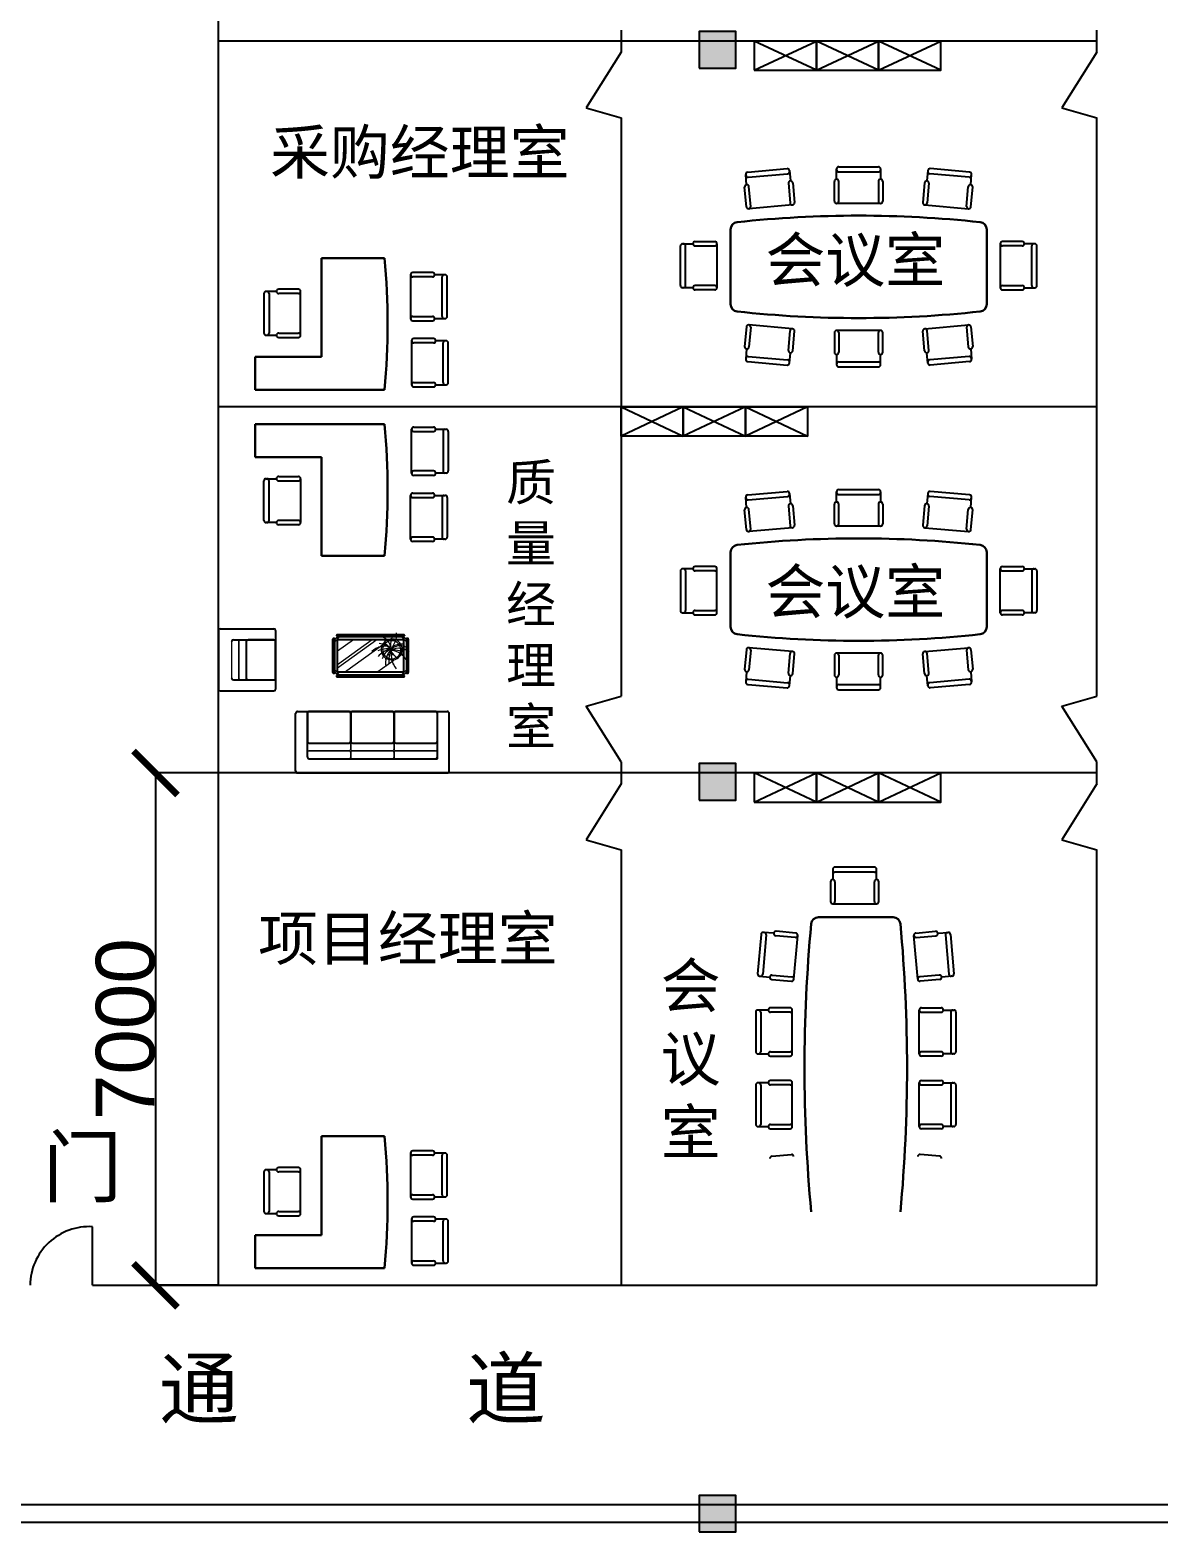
# Model space of a CAD drawing. Header units: millimetres. Extents: x 958 to 636282, y 2095 to 161571.
# Drawn here: x 94293 to 109718, y 7095 to 27615 of the extents above; entities that cross this region are included whole.
import ezdxf

# ---------------------------------------------------------------- set-up
doc = ezdxf.new("R2010")
doc.units = ezdxf.units.MM
for name, color, linetype in [('COLUMN', 9, 'Continuous'), ('PUB_HATCH', 8, 'Continuous'), ('W', 7, 'Continuous'), ('wall', 2, 'Continuous')]:
    doc.layers.add(name, color=color, linetype=linetype)
doc.styles.get("Standard").update_dxf_attribs({"font": 'arial.ttf'})
doc.dimstyles.new('ISO-25', dxfattribs={"dimtxt": 2.5, "dimasz": 2.5, "dimexe": 1.25, "dimexo": 0.625, "dimtad": 1, "dimtxsty": 'Standard', "dimcen": 2.5, "dimadec": 0, "dimazin": 0, "dimtfac": 1, "dimtmove": 0, "dimatfit": 3, "dimfxl": 1, "dimarcsym": 0})

# ---------------------------------------------------------------- blocks, each defined once
blk = doc.blocks.new('_fzh')
blk.add_lwpolyline([(-0.5, -0.5), (0.5, -0.5), (0.5, 0.5), (-0.5, 0.5)], close=True)
at = {"layer": 'PUB_HATCH'}
blk.add_solid([(-0.5, -0.5), (0.5, -0.5), (-0.5, 0.5), (0.5, 0.5)], dxfattribs=at)
blk = doc.blocks.new('_ArchTick')
at = {"color": 0, "linetype": 'ByBlock', "const_width": 0.15}
blk.add_lwpolyline([(-0.5, -0.5), (0.5, 0.5)], dxfattribs=at)
blk = doc.blocks.new('*D85')
at = {"color": 0, "lineweight": -2, "transparency": 16777216}
for p, q in [((96867, 17465), (96006, 17465)), ((96007, 17465), (96007, 10465)), ((96867, 10465), (96006, 10465))]:
    blk.add_line(p, q, dxfattribs=at)
at = {"layer": 'Defpoints', "color": 0, "transparency": 16777216}
for p in [(96868, 17465), (96007, 10465), (96868, 10465)]:
    blk.add_point(p, dxfattribs=at)
at = {"color": 0, "lineweight": -2, "transparency": 16777216, "xscale": 600, "yscale": 600, "zscale": 600}
for p, rotation in [((96007, 17465), 90), ((96007, 10465), 270)]:
    blk.add_blockref('_ArchTick', p, dxfattribs=dict(at, rotation=rotation))
at = {"color": 0, "transparency": 16777216, "insert": (95598, 13965), "char_height": 800, "attachment_point": 5, "rotation": 90}
blk.add_mtext('7000', dxfattribs=at)
blk = doc.blocks.new('$plan$00000255')
for p, q in [((1023, 0), (-1023, 0)), ((-1050, -27), (-1050, -813)), ((862, -194), (-888, -194)), ((-888, -194), (-888, -840)), ((1050, -27), (1050, -813)), ((888, -221), (888, -840)), ((1023, -840), (-1023, -840))]:
    blk.add_line(p, q)
at = {"lineweight": 13}
for points in [[(-323, -194), (-862, -194, 0.414214), (-888, -221), (-888, -275, 0.414214), (-862, -302), (-323, -302, 0.414214), (-296, -275), (-296, -221, 0.414214)], [(269, -194), (-269, -194, 0.414214), (-296, -221), (-296, -275, 0.414214), (-269, -302), (269, -302, 0.414214), (296, -275), (296, -221, 0.414214)], [(862, -194), (323, -194, 0.414214), (296, -221), (296, -275, 0.414214), (323, -302), (862, -302, 0.414214), (888, -275), (888, -221, 0.414214)], [(-323, -302), (-862, -302, 0.414214), (-888, -328), (-888, -382, 0.414214), (-862, -409), (-323, -409, 0.414214), (-296, -382), (-296, -328, 0.414214)], [(269, -302), (-269, -302, 0.414214), (-296, -328), (-296, -382, 0.414214), (-269, -409), (269, -409, 0.414214), (296, -382), (296, -328, 0.414214)], [(862, -302), (323, -302, 0.414214), (296, -328), (296, -382, 0.414214), (323, -409), (862, -409, 0.414214), (888, -382), (888, -328, 0.414214)]]:
    blk.add_lwpolyline(points, format="xyb", close=True, dxfattribs=at)
for points in [[(-323, -409), (-862, -409, 0.414214), (-888, -436), (-888, -813, 0.414214), (-862, -840), (-323, -840, 0.414214), (-296, -813), (-296, -436, 0.414214)], [(269, -409), (-269, -409, 0.414214), (-296, -436), (-296, -813, 0.414214), (-269, -840), (269, -840, 0.414214), (296, -813), (296, -436, 0.414214)], [(862, -409), (323, -409, 0.414214), (296, -436), (296, -813, 0.414214), (323, -840), (862, -840, 0.414214), (888, -813), (888, -436, 0.414214)]]:
    blk.add_lwpolyline(points, format="xyb", close=True)
for centre, start, end in [((-1023, -27), 90, 180), ((-862, -221), 90, 180), ((862, -221), 0, 90), ((1023, -27), 0, 90), ((-1023, -813), 180, 270), ((1023, -813), 270, 0)]:
    blk.add_arc(centre, 26.9, start, end)
blk = doc.blocks.new('$plan$00001586')
for p, q in [((-515, -229), (-515, 229)), ((-505, 239), (-500, 239)), ((-446, 265), (-490, 221)), ((-490, -229), (-490, 229)), ((-464, 280), (-464, 275)), ((-454, 290), (454, 290)), ((-454, 265), (454, 265)), ((446, 265), (490, 221)), ((464, 280), (464, 275)), ((490, 229), (490, -229)), ((505, 239), (500, 239)), ((515, 229), (515, -229)), ((-505, -239), (-500, -239)), ((-446, -265), (-490, -221)), ((-464, -280), (-464, -275)), ((454, -265), (-454, -265)), ((454, -290), (-454, -290)), ((446, -265), (490, -221)), ((464, -280), (464, -275)), ((505, -239), (500, -239))]:
    blk.add_line(p, q)
at = {"lineweight": 13}
for p, q in [((-418, 265), (-490, 193)), ((-450, 69), (-235, 225)), ((-450, -120), (24, 225)), ((-450, -163), (84, 225)), ((265, 225), (265, 225)), ((418, 265), (490, 193)), ((-355, -225), (161, 150)), ((416, 13), (450, 38)), ((-418, -265), (-490, -193)), ((87, -225), (316, -59)), ((418, -265), (490, -193))]:
    blk.add_line(p, q, dxfattribs=at)
blk.add_lwpolyline([(-450, -225), (-450, 225), (450, 225), (450, -225)], close=True)
at = {"color": 3, "lineweight": 13, "const_width": 12}
for points in [[(105, 116, 1), (117, 116, 1)], [(171, 21, 1), (183, 21, 1)], [(206, 146, 1), (218, 146, 1)], [(234, 123, 1), (246, 123, 1)], [(245, 14, 1), (257, 14, 1)], [(259, 80, 1), (271, 80, 1)], [(270, 103, 1), (282, 103, 1)], [(275, 90, 1), (287, 90, 1)], [(278, 70, 1), (290, 70, 1)], [(286, 14, 1), (298, 14, 1)], [(289, 83, 1), (301, 83, 1)], [(391, 159, 1), (403, 159, 1)], [(399, 24, 1), (411, 24, 1)], [(468, 87, 1), (480, 87, 1)], [(201, -42, 1), (213, -42, 1)], [(305, -111, 1), (317, -111, 1)]]:
    blk.add_lwpolyline(points, format="xyb", close=True, dxfattribs=at)
for centre, start, end in [((-505, 229), 90, 180), ((-500, 229), 0, 90), ((-454, 280), 90, 180), ((-454, 275), 180, 270), ((454, 280), 0, 90), ((454, 275), 270, 0), ((500, 229), 90, 180), ((505, 229), 0, 90), ((-505, -229), 180, 270), ((-500, -229), 270, 0), ((-454, -275), 90, 180), ((-454, -280), 180, 270), ((454, -275), 0, 90), ((454, -280), 270, 0), ((500, -229), 180, 270), ((505, -229), 270, 0)]:
    blk.add_arc(centre, 10, start, end)
at = {"color": 3, "lineweight": 13}
for centre, radius, start, end in [((90, 80), 193, 6.9904, 78.0284), ((763, 122), 490, 163.8561, 179.1105), ((-413, 501), 810, 328.9873, 340.361), ((138, 290), 219, 342.9456, 6.4814), ((209, -161), 293, 78.5516, 130.9815), ((261, -405), 502, 88.3286, 108.729), ((325, -197), 291, 103.0452, 139.7766), ((91, -91), 259, 48.7581, 83.8624), ((345, -87), 190, 114.0956, 166.2953), ((157, 39), 126, 28.8901, 78.4579), ((463, -102), 260, 134.4861, 189.3762), ((595, -65), 346, 155.0888, 185.9637), ((249, -558), 642, 70.5249, 87.8244), ((605, 24), 325, 171.2496, 218.2333), ((402, -31), 169, 62.9909, 135.9102), ((386, -131), 234, 53.3231, 115.7633), ((-1032, -1160), 1790, 39.0488, 42.6799), ((429, -73), 233, 85.8741, 126.9558), ((250, -211), 287, 31.315, 82.1378)]:
    blk.add_arc(centre, radius, start, end, dxfattribs=at)
at = {"lineweight": 13}
for centre, radius, start, end in [((289, 87), 144, 356.8136, 356.1451), ((289, 83), 124, 358.4724, 357.3134)]:
    blk.add_arc(centre, radius, start, end, dxfattribs=at)

msp = doc.modelspace()

# ---------------------------------------------------------------- linework, layer by layer
for p, q in [((96867.733, 10465.286), (96867.733, 67225.286)), ((96867.733, 10465.286), (96867.733, 67225.286)), ((102367.733, 27615.357), (102367.733, 27465.286)), ((108867.733, 27315.215), (108867.733, 27615.357)), ((108867.733, 27465.286), (96867.733, 27465.286)), ((102367.733, 27465.286), (102367.733, 27315.215)), ((104187.733, 27065.286), (105037.733, 27465.286)), ((105037.733, 27065.286), (104187.733, 27465.286)), ((105037.733, 27065.286), (105887.733, 27465.286)), ((105887.733, 27065.286), (105037.733, 27465.286)), ((105887.733, 27065.286), (106737.733, 27465.286)), ((106737.733, 27065.286), (105887.733, 27465.286)), ((102367.733, 26415.215), (102367.733, 22465.286)), ((108867.733, 18515.357), (108867.733, 26415.215)), ((108867.733, 22465.286), (96867.733, 22465.286)), ((102367.733, 22465.286), (102367.733, 18515.357)), ((102367.733, 22465.286), (103217.733, 22065.286)), ((103217.733, 22465.286), (102367.733, 22065.286)), ((103217.733, 22465.286), (104067.733, 22065.286)), ((104067.733, 22465.286), (103217.733, 22065.286)), ((104067.733, 22465.286), (104917.733, 22065.286)), ((104917.733, 22465.286), (104067.733, 22065.286)), ((96867.733, 19410.697), (96867.733, 18610.697)), ((96892.733, 19435.697), (97622.733, 19435.697)), ((97647.733, 19410.697), (97647.733, 18610.697)), ((97072.733, 19285.697), (97647.733, 19285.697)), ((97072.733, 18735.697), (97647.733, 18735.697)), ((96892.733, 18585.697), (97622.733, 18585.697)), ((108867.733, 17465.286), (96867.733, 17465.286)), ((102367.733, 17615.357), (102367.733, 17465.286)), ((102367.733, 17465.286), (102367.733, 17315.215)), ((104187.733, 17065.286), (105037.733, 17465.286)), ((105037.733, 17065.286), (104187.733, 17465.286)), ((105037.733, 17065.286), (105887.733, 17465.286)), ((105887.733, 17065.286), (105037.733, 17465.286)), ((105887.733, 17065.286), (106737.733, 17465.286)), ((106737.733, 17065.286), (105887.733, 17465.286)), ((108867.733, 17315.215), (108867.733, 17615.357)), ((102367.733, 16415.215), (102367.733, 10465.286)), ((108867.733, 10465.286), (108867.733, 16415.215)), ((95148.534, 10465.286), (95148.534, 11265.325)), ((95148.534, 10465.286), (108867.733, 10465.286))]:
    msp.add_line(p, q)
for points in [[(104187.733, 27065.286), (105037.733, 27065.286), (105037.733, 27465.286), (104187.733, 27465.286)], [(105037.733, 27065.286), (105887.733, 27065.286), (105887.733, 27465.286), (105037.733, 27465.286)], [(105887.733, 27065.286), (106737.733, 27065.286), (106737.733, 27465.286), (105887.733, 27465.286)], [(102367.733, 22465.286), (103217.733, 22465.286), (103217.733, 22065.286), (102367.733, 22065.286)], [(103217.733, 22465.286), (104067.733, 22465.286), (104067.733, 22065.286), (103217.733, 22065.286)], [(104067.733, 22465.286), (104917.733, 22465.286), (104917.733, 22065.286), (104067.733, 22065.286)], [(104187.733, 17065.286), (105037.733, 17065.286), (105037.733, 17465.286), (104187.733, 17465.286)], [(105037.733, 17065.286), (105887.733, 17065.286), (105887.733, 17465.286), (105037.733, 17465.286)], [(105887.733, 17065.286), (106737.733, 17065.286), (106737.733, 17465.286), (105887.733, 17465.286)]]:
    msp.add_lwpolyline(points, close=True)
at = {"lineweight": 13}
for points in [[(97047.733, 19260.697), (97047.733, 18760.697, 0.414213562), (97072.733, 18735.697), (97122.733, 18735.697, 0.414213562), (97147.733, 18760.697), (97147.733, 19260.697, 0.414213562), (97122.733, 19285.697), (97072.733, 19285.697, 0.414213562)], [(97147.733, 19260.697), (97147.733, 18760.697, 0.414213562), (97172.733, 18735.697), (97222.733, 18735.697, 0.414213562), (97247.733, 18760.697), (97247.733, 19260.697, 0.414213562), (97222.733, 19285.697), (97172.733, 19285.697, 0.414213562)]]:
    msp.add_lwpolyline(points, format="xyb", close=True, dxfattribs=at)
msp.add_lwpolyline([(97247.733, 19260.697), (97247.733, 18760.697, 0.414213562), (97272.733, 18735.697), (97622.733, 18735.697, 0.414213562), (97647.733, 18760.697), (97647.733, 19260.697, 0.414213562), (97622.733, 19285.697), (97272.733, 19285.697, 0.414213562)], format="xyb", close=True)
for centre, radius, start, end in [((96892.733, 19410.697), 25, 90, 180), ((97622.733, 19410.697), 25, 0, 90), ((97072.733, 19260.697), 25, 90, 180), ((97072.733, 18760.697), 25, 180, 270), ((96892.733, 18610.697), 25, 180, 270), ((97622.733, 18610.697), 25, 270, 0), ((95103.54, 10456.476), 810.1, 86.8160727, 179.3768898)]:
    msp.add_arc(centre, radius, start, end)
at = {"layer": 'W', "color": 3, "linetype": 'ByBlock', "lineweight": 25}
for p, q in [((102367.733, 27315.215), (101892.227, 26551.085)), ((108867.733, 27315.215), (108392.227, 26551.085)), ((104098.939, 25674.367), (104636.884, 25721.431)), ((104105.04, 25604.633), (104642.985, 25651.697)), ((104669.384, 25694.16), (104670.256, 25684.198)), ((104669.384, 25694.16), (104681.67, 25553.736)), ((105313.784, 25707.53), (105313.784, 25717.53)), ((105313.784, 25576.57), (105313.784, 25717.53)), ((105343.784, 25747.53), (105883.784, 25747.53)), ((105343.784, 25677.53), (105883.784, 25677.53)), ((105913.784, 25717.53), (105913.784, 25707.53)), ((105913.784, 25717.53), (105913.784, 25576.57)), ((106559.872, 25694.16), (106547.586, 25553.736)), ((106559.872, 25694.16), (106559, 25684.198)), ((107124.216, 25604.633), (106586.271, 25651.697)), ((107130.317, 25674.367), (106592.372, 25721.431)), ((104080.13, 25200.926), (104056.682, 25468.942)), ((104072.539, 25631.904), (104071.668, 25641.866)), ((104083.953, 25501.443), (104071.668, 25641.866)), ((104083.953, 25501.443), (104083.953, 25501.443)), ((104139.902, 25206.155), (104116.454, 25474.172)), ((104654.399, 25521.236), (104677.847, 25253.219)), ((104681.67, 25553.736), (104681.67, 25553.736)), ((104714.17, 25526.465), (104737.619, 25258.449)), ((105283.784, 25277.53), (105283.784, 25546.57)), ((105313.784, 25576.57), (105313.784, 25576.57)), ((105343.784, 25277.53), (105343.784, 25546.57)), ((105883.784, 25546.57), (105883.784, 25277.53)), ((105913.784, 25576.57), (105913.784, 25576.57)), ((105943.784, 25546.57), (105943.784, 25277.53)), ((106515.086, 25526.465), (106491.637, 25258.449)), ((106547.586, 25553.736), (106547.586, 25553.736)), ((106574.857, 25521.236), (106551.409, 25253.219)), ((107089.354, 25206.155), (107112.802, 25474.172)), ((107145.303, 25501.443), (107157.588, 25641.866)), ((107145.303, 25501.443), (107145.303, 25501.443)), ((107149.126, 25200.926), (107172.574, 25468.942)), ((107156.717, 25631.904), (107157.588, 25641.866)), ((105913.784, 25247.53), (105313.784, 25247.53)), ((105313.784, 25247.53), (105313.784, 25247.53)), ((105913.784, 25247.53), (105913.784, 25247.53)), ((104710.348, 25225.948), (104112.631, 25173.655)), ((104112.631, 25173.655), (104112.631, 25173.655)), ((104710.348, 25225.948), (104710.348, 25225.948)), ((106518.908, 25225.948), (107116.625, 25173.655)), ((106518.908, 25225.948), (106518.908, 25225.948)), ((107116.625, 25173.655), (107116.625, 25173.655)), ((103179.162, 24125.154), (103179.162, 24665.154)), ((103209.162, 24695.154), (103219.162, 24695.154)), ((103209.162, 24695.154), (103350.122, 24695.154)), ((103249.162, 24125.154), (103249.162, 24665.154)), ((103350.122, 24695.154), (103350.122, 24695.154)), ((103380.122, 24725.154), (103649.162, 24725.154)), ((103380.122, 24665.154), (103649.162, 24665.154)), ((103679.162, 24695.154), (103679.162, 24095.154)), ((103679.162, 24695.154), (103679.162, 24695.154)), ((107550.094, 24695.154), (107550.094, 24095.154)), ((107550.094, 24695.154), (107550.094, 24695.154)), ((107849.134, 24725.154), (107580.094, 24725.154)), ((107849.134, 24665.154), (107580.094, 24665.154)), ((107879.134, 24695.154), (107879.134, 24695.154)), ((108020.094, 24695.154), (107879.134, 24695.154)), ((107980.094, 24125.154), (107980.094, 24665.154)), ((108020.094, 24695.154), (108010.094, 24695.154)), ((108050.094, 24125.154), (108050.094, 24665.154)), ((99493.288, 24272.399), (99493.288, 23672.399)), ((99493.288, 24272.399), (99493.288, 24272.399)), ((99792.328, 24302.399), (99523.288, 24302.399)), ((99792.328, 24242.399), (99523.288, 24242.399)), ((99822.328, 24272.399), (99822.328, 24272.399)), ((99963.288, 24272.399), (99822.328, 24272.399)), ((99923.288, 23702.399), (99923.288, 24242.399)), ((99963.288, 24272.399), (99953.288, 24272.399)), ((99993.288, 23702.399), (99993.288, 24242.399)), ((97489.785, 24014.651), (97489.785, 23474.651)), ((97529.785, 24044.651), (97519.785, 24044.651)), ((97660.745, 24044.651), (97519.785, 24044.651)), ((97559.785, 24014.651), (97559.785, 23474.651)), ((97660.745, 24044.651), (97660.745, 24044.651)), ((97959.785, 24074.651), (97690.745, 24074.651)), ((97959.785, 24014.651), (97690.745, 24014.651)), ((97989.785, 23444.651), (97989.785, 24044.651)), ((97989.785, 24044.651), (97989.785, 24044.651)), ((103219.162, 24095.154), (103209.162, 24095.154)), ((103350.122, 24095.154), (103209.162, 24095.154)), ((103350.122, 24095.154), (103350.122, 24095.154)), ((103649.162, 24125.154), (103380.122, 24125.154)), ((103649.162, 24065.154), (103380.122, 24065.154)), ((103679.162, 24095.154), (103679.162, 24095.154)), ((107550.094, 24095.154), (107550.094, 24095.154)), ((107580.094, 24125.154), (107849.134, 24125.154)), ((107580.094, 24065.154), (107849.134, 24065.154)), ((107879.134, 24095.154), (107879.134, 24095.154)), ((107879.134, 24095.154), (108020.094, 24095.154)), ((108010.094, 24095.154), (108020.094, 24095.154)), ((99493.288, 23672.399), (99493.288, 23672.399)), ((99523.288, 23702.399), (99792.328, 23702.399)), ((99523.288, 23642.399), (99792.328, 23642.399)), ((99822.328, 23672.399), (99822.328, 23672.399)), ((99822.328, 23672.399), (99963.288, 23672.399)), ((99953.288, 23672.399), (99963.288, 23672.399)), ((97519.785, 23444.651), (97529.785, 23444.651)), ((97519.785, 23444.651), (97660.745, 23444.651)), ((97660.745, 23444.651), (97660.745, 23444.651)), ((97690.745, 23474.651), (97959.785, 23474.651)), ((97690.745, 23414.651), (97959.785, 23414.651)), ((97989.785, 23444.651), (97989.785, 23444.651)), ((99805.816, 23399.525), (99536.776, 23399.525)), ((104080.13, 23558.845), (104056.682, 23290.828)), ((104710.348, 23533.822), (104112.631, 23586.116)), ((104112.631, 23586.116), (104112.631, 23586.116)), ((104139.902, 23553.615), (104116.454, 23285.599)), ((104654.399, 23238.535), (104677.847, 23506.551)), ((104710.348, 23533.822), (104710.348, 23533.822)), ((104714.17, 23233.305), (104737.619, 23501.322)), ((105283.784, 23482.241), (105283.784, 23213.201)), ((105913.784, 23512.241), (105313.784, 23512.241)), ((105313.784, 23512.241), (105313.784, 23512.241)), ((105343.784, 23482.241), (105343.784, 23213.201)), ((105883.784, 23213.201), (105883.784, 23482.241)), ((105913.784, 23512.241), (105913.784, 23512.241)), ((105943.784, 23213.201), (105943.784, 23482.241)), ((106515.086, 23233.305), (106491.637, 23501.322)), ((106518.908, 23533.822), (107116.625, 23586.116)), ((106518.908, 23533.822), (106518.908, 23533.822)), ((106574.857, 23238.535), (106551.409, 23506.551)), ((107089.354, 23553.615), (107112.802, 23285.599)), ((107116.625, 23586.116), (107116.625, 23586.116)), ((107149.126, 23558.845), (107172.574, 23290.828)), ((99506.776, 23369.525), (99506.776, 22769.525)), ((99506.776, 23369.525), (99506.776, 23369.525)), ((99805.816, 23339.525), (99536.776, 23339.525)), ((99835.816, 23369.525), (99835.816, 23369.525)), ((99976.776, 23369.525), (99835.816, 23369.525)), ((99936.776, 22799.525), (99936.776, 23339.525)), ((99976.776, 23369.525), (99966.776, 23369.525)), ((100006.776, 22799.525), (100006.776, 23339.525)), ((104083.953, 23258.328), (104071.668, 23117.904)), ((104083.953, 23258.328), (104083.953, 23258.328)), ((104669.384, 23065.611), (104681.67, 23206.034)), ((104681.67, 23206.034), (104681.67, 23206.034)), ((106547.586, 23206.034), (106547.586, 23206.034)), ((106559.872, 23065.611), (106547.586, 23206.034)), ((107145.303, 23258.328), (107145.303, 23258.328)), ((107145.303, 23258.328), (107157.588, 23117.904)), ((104072.539, 23127.866), (104071.668, 23117.904)), ((104098.939, 23085.404), (104636.884, 23038.34)), ((104105.04, 23155.137), (104642.985, 23108.073)), ((104669.384, 23065.611), (104670.256, 23075.573)), ((105313.784, 23183.201), (105313.784, 23183.201)), ((105313.784, 23183.201), (105313.784, 23042.241)), ((105313.784, 23052.241), (105313.784, 23042.241)), ((105343.784, 23082.241), (105883.784, 23082.241)), ((105343.784, 23012.241), (105883.784, 23012.241)), ((105913.784, 23183.201), (105913.784, 23183.201)), ((105913.784, 23042.241), (105913.784, 23183.201)), ((105913.784, 23042.241), (105913.784, 23052.241)), ((106559.872, 23065.611), (106559, 23075.573)), ((107124.216, 23155.137), (106586.271, 23108.073)), ((107130.317, 23085.404), (106592.372, 23038.34)), ((107156.717, 23127.866), (107157.588, 23117.904)), ((99536.776, 22799.525), (99805.816, 22799.525)), ((99506.776, 22769.525), (99506.776, 22769.525)), ((99536.776, 22739.525), (99805.816, 22739.525)), ((99835.816, 22769.525), (99835.816, 22769.525)), ((99835.816, 22769.525), (99976.776, 22769.525)), ((99966.776, 22769.525), (99976.776, 22769.525)), ((99536.776, 22191.046), (99805.816, 22191.046)), ((99506.776, 21561.046), (99506.776, 22161.046)), ((99506.776, 22161.046), (99506.776, 22161.046)), ((99536.776, 22131.046), (99805.816, 22131.046)), ((99835.816, 22161.046), (99835.816, 22161.046)), ((99835.816, 22161.046), (99976.776, 22161.046)), ((99936.776, 22131.046), (99936.776, 21591.046)), ((99966.776, 22161.046), (99976.776, 22161.046)), ((100006.776, 22131.046), (100006.776, 21591.046)), ((99506.776, 21561.046), (99506.776, 21561.046)), ((99805.816, 21591.046), (99536.776, 21591.046)), ((99835.816, 21561.046), (99835.816, 21561.046)), ((99976.776, 21561.046), (99835.816, 21561.046)), ((99976.776, 21561.046), (99966.776, 21561.046)), ((97489.785, 20915.92), (97489.785, 21455.92)), ((97519.785, 21485.92), (97529.785, 21485.92)), ((97519.785, 21485.92), (97660.745, 21485.92)), ((97559.785, 20915.92), (97559.785, 21455.92)), ((97660.745, 21485.92), (97660.745, 21485.92)), ((97690.745, 21515.92), (97959.785, 21515.92)), ((97690.745, 21455.92), (97959.785, 21455.92)), ((97989.785, 21485.92), (97989.785, 20885.92)), ((97989.785, 21485.92), (97989.785, 21485.92)), ((99805.816, 21531.046), (99536.776, 21531.046)), ((99493.288, 20658.172), (99493.288, 21258.172)), ((99493.288, 21258.172), (99493.288, 21258.172)), ((99523.288, 21288.172), (99792.328, 21288.172)), ((99523.288, 21228.172), (99792.328, 21228.172)), ((99822.328, 21258.172), (99822.328, 21258.172)), ((99822.328, 21258.172), (99963.288, 21258.172)), ((99923.288, 21228.172), (99923.288, 20688.172)), ((99953.288, 21258.172), (99963.288, 21258.172)), ((99993.288, 21228.172), (99993.288, 20688.172)), ((104072.539, 21222.398), (104071.668, 21232.36)), ((104083.953, 21091.937), (104071.668, 21232.36)), ((104098.939, 21264.861), (104636.884, 21311.925)), ((104105.04, 21195.127), (104642.985, 21242.191)), ((104669.384, 21284.654), (104670.256, 21274.692)), ((104669.384, 21284.654), (104681.67, 21144.23)), ((104681.67, 21144.23), (104681.67, 21144.23)), ((105283.784, 20868.024), (105283.784, 21137.064)), ((105313.784, 21298.024), (105313.784, 21308.024)), ((105313.784, 21167.064), (105313.784, 21308.024)), ((105313.784, 21167.064), (105313.784, 21167.064)), ((105343.784, 21338.024), (105883.784, 21338.024)), ((105343.784, 21268.024), (105883.784, 21268.024)), ((105343.784, 20868.024), (105343.784, 21137.064)), ((105883.784, 21137.064), (105883.784, 20868.024)), ((105913.784, 21308.024), (105913.784, 21298.024)), ((105913.784, 21308.024), (105913.784, 21167.064)), ((105913.784, 21167.064), (105913.784, 21167.064)), ((105943.784, 21137.064), (105943.784, 20868.024)), ((106559.872, 21284.654), (106547.586, 21144.23)), ((106547.586, 21144.23), (106547.586, 21144.23)), ((106559.872, 21284.654), (106559, 21274.692)), ((107124.216, 21195.127), (106586.271, 21242.191)), ((107130.317, 21264.861), (106592.372, 21311.925)), ((107145.303, 21091.937), (107157.588, 21232.36)), ((107156.717, 21222.398), (107157.588, 21232.36)), ((104080.13, 20791.42), (104056.682, 21059.436)), ((104083.953, 21091.937), (104083.953, 21091.937)), ((104139.902, 20796.649), (104116.454, 21064.666)), ((104654.399, 21111.73), (104677.847, 20843.713)), ((104714.17, 21116.959), (104737.619, 20848.943)), ((106515.086, 21116.959), (106491.637, 20848.943)), ((106574.857, 21111.73), (106551.409, 20843.713)), ((107089.354, 20796.649), (107112.802, 21064.666)), ((107145.303, 21091.937), (107145.303, 21091.937)), ((107149.126, 20791.42), (107172.574, 21059.436)), ((97529.785, 20885.92), (97519.785, 20885.92)), ((97660.745, 20885.92), (97519.785, 20885.92)), ((97660.745, 20885.92), (97660.745, 20885.92)), ((97959.785, 20915.92), (97690.745, 20915.92)), ((97959.785, 20855.92), (97690.745, 20855.92)), ((97989.785, 20885.92), (97989.785, 20885.92)), ((104710.348, 20816.442), (104112.631, 20764.149)), ((104112.631, 20764.149), (104112.631, 20764.149)), ((104710.348, 20816.442), (104710.348, 20816.442)), ((105913.784, 20838.024), (105313.784, 20838.024)), ((105313.784, 20838.024), (105313.784, 20838.024)), ((105913.784, 20838.024), (105913.784, 20838.024)), ((106518.908, 20816.442), (107116.625, 20764.149)), ((106518.908, 20816.442), (106518.908, 20816.442)), ((107116.625, 20764.149), (107116.625, 20764.149)), ((99493.288, 20658.172), (99493.288, 20658.172)), ((99792.328, 20688.172), (99523.288, 20688.172)), ((99792.328, 20628.172), (99523.288, 20628.172)), ((99822.328, 20658.172), (99822.328, 20658.172)), ((99963.288, 20658.172), (99822.328, 20658.172)), ((99963.288, 20658.172), (99953.288, 20658.172)), ((103179.162, 20225.111), (103179.162, 19685.111)), ((103219.162, 20255.111), (103209.162, 20255.111)), ((103350.122, 20255.111), (103209.162, 20255.111)), ((103249.162, 20225.111), (103249.162, 19685.111)), ((103350.122, 20255.111), (103350.122, 20255.111)), ((103649.162, 20285.111), (103380.122, 20285.111)), ((103649.162, 20225.111), (103380.122, 20225.111)), ((103679.162, 19655.111), (103679.162, 20255.111)), ((103679.162, 20255.111), (103679.162, 20255.111)), ((107550.094, 19655.111), (107550.094, 20255.111)), ((107550.094, 20255.111), (107550.094, 20255.111)), ((107580.094, 20285.111), (107849.134, 20285.111)), ((107580.094, 20225.111), (107849.134, 20225.111)), ((107879.134, 20255.111), (107879.134, 20255.111)), ((107879.134, 20255.111), (108020.094, 20255.111)), ((107980.094, 20225.111), (107980.094, 19685.111)), ((108010.094, 20255.111), (108020.094, 20255.111)), ((108050.094, 20225.111), (108050.094, 19685.111)), ((103209.162, 19655.111), (103219.162, 19655.111)), ((103209.162, 19655.111), (103350.122, 19655.111)), ((103350.122, 19655.111), (103350.122, 19655.111)), ((103380.122, 19685.111), (103649.162, 19685.111)), ((103380.122, 19625.111), (103649.162, 19625.111)), ((103679.162, 19655.111), (103679.162, 19655.111)), ((107550.094, 19655.111), (107550.094, 19655.111)), ((107849.134, 19685.111), (107580.094, 19685.111)), ((107849.134, 19625.111), (107580.094, 19625.111)), ((107879.134, 19655.111), (107879.134, 19655.111)), ((108020.094, 19655.111), (107879.134, 19655.111)), ((108020.094, 19655.111), (108010.094, 19655.111)), ((104080.13, 19149.339), (104056.682, 18881.322)), ((104710.348, 19124.316), (104112.631, 19176.61)), ((104112.631, 19176.61), (104112.631, 19176.61)), ((104139.902, 19144.109), (104116.454, 18876.093)), ((104654.399, 18829.029), (104677.847, 19097.045)), ((104710.348, 19124.316), (104710.348, 19124.316)), ((104714.17, 18823.8), (104737.619, 19091.816)), ((105913.784, 19102.735), (105313.784, 19102.735)), ((105313.784, 19102.735), (105313.784, 19102.735)), ((105913.784, 19102.735), (105913.784, 19102.735)), ((106515.086, 18823.8), (106491.637, 19091.816)), ((106518.908, 19124.316), (107116.625, 19176.61)), ((106518.908, 19124.316), (106518.908, 19124.316)), ((106574.857, 18829.029), (106551.409, 19097.045)), ((107089.354, 19144.109), (107112.802, 18876.093)), ((107116.625, 19176.61), (107116.625, 19176.61)), ((107149.126, 19149.339), (107172.574, 18881.322)), ((105283.784, 19072.735), (105283.784, 18803.695)), ((105343.784, 19072.735), (105343.784, 18803.695)), ((105883.784, 18803.695), (105883.784, 19072.735)), ((105943.784, 18803.695), (105943.784, 19072.735)), ((104083.953, 18848.822), (104071.668, 18708.398)), ((104072.539, 18718.36), (104071.668, 18708.398)), ((104083.953, 18848.822), (104083.953, 18848.822)), ((104098.939, 18675.898), (104636.884, 18628.834)), ((104105.04, 18745.631), (104642.985, 18698.567)), ((104669.384, 18656.105), (104681.67, 18796.528)), ((104681.67, 18796.528), (104681.67, 18796.528)), ((105313.784, 18773.695), (105313.784, 18773.695)), ((105313.784, 18773.695), (105313.784, 18632.735)), ((105913.784, 18773.695), (105913.784, 18773.695)), ((105913.784, 18632.735), (105913.784, 18773.695)), ((106547.586, 18796.528), (106547.586, 18796.528)), ((106559.872, 18656.105), (106547.586, 18796.528)), ((107124.216, 18745.631), (106586.271, 18698.567)), ((107130.317, 18675.898), (106592.372, 18628.834)), ((107145.303, 18848.822), (107145.303, 18848.822)), ((107145.303, 18848.822), (107157.588, 18708.398)), ((107156.717, 18718.36), (107157.588, 18708.398)), ((104669.384, 18656.105), (104670.256, 18666.067)), ((105313.784, 18642.735), (105313.784, 18632.735)), ((105343.784, 18672.735), (105883.784, 18672.735)), ((105343.784, 18602.735), (105883.784, 18602.735)), ((105913.784, 18632.735), (105913.784, 18642.735)), ((106559.872, 18656.105), (106559, 18666.067)), ((102367.733, 17615.357), (101892.227, 18379.486)), ((108867.733, 17615.357), (108392.227, 18379.486)), ((102367.733, 17315.215), (101892.227, 16551.085)), ((108867.733, 17315.215), (108392.227, 16551.085)), ((105260.34, 16149.037), (105260.34, 16139.037)), ((105260.34, 16149.037), (105260.34, 16008.078)), ((105260.34, 16008.078), (105260.34, 16008.078)), ((105830.34, 16179.037), (105290.34, 16179.037)), ((105830.34, 16109.037), (105290.34, 16109.037)), ((105860.34, 16139.037), (105860.34, 16149.037)), ((105860.34, 16008.078), (105860.34, 16149.037)), ((105860.34, 16008.078), (105860.34, 16008.078)), ((105230.34, 15978.078), (105230.34, 15709.037)), ((105290.34, 15978.078), (105290.34, 15709.037)), ((105830.34, 15709.037), (105830.34, 15978.078)), ((105890.34, 15709.037), (105890.34, 15978.078)), ((105260.34, 15679.037), (105860.34, 15679.037)), ((105260.34, 15679.037), (105260.34, 15679.037)), ((105860.34, 15679.037), (105860.34, 15679.037)), ((104281.126, 15259.261), (104234.062, 14721.316)), ((104350.86, 15253.16), (104303.796, 14715.215)), ((104323.589, 15285.66), (104313.627, 15286.532)), ((104454.05, 15274.247), (104313.627, 15286.532)), ((104454.05, 15274.247), (104454.05, 15274.247)), ((104749.338, 15218.298), (104481.322, 15241.746)), ((104754.567, 15278.069), (104486.551, 15301.518)), ((104729.545, 14647.852), (104781.838, 15245.569)), ((104781.838, 15245.569), (104781.838, 15245.569)), ((106421.671, 14647.852), (106369.377, 15245.569)), ((106369.377, 15245.569), (106369.377, 15245.569)), ((106396.649, 15278.069), (106664.665, 15301.518)), ((106401.878, 15218.298), (106669.894, 15241.746)), ((106697.166, 15274.247), (106837.589, 15286.532)), ((106697.166, 15274.247), (106697.166, 15274.247)), ((106800.356, 15253.16), (106847.42, 14715.215)), ((106827.627, 15285.66), (106837.589, 15286.532)), ((106870.089, 15259.261), (106917.154, 14721.316)), ((104261.334, 14688.815), (104271.295, 14687.944)), ((104261.334, 14688.815), (104401.757, 14676.53)), ((104401.757, 14676.53), (104401.757, 14676.53)), ((104429.028, 14644.029), (104697.045, 14620.581)), ((104434.257, 14703.801), (104702.274, 14680.352)), ((104729.545, 14647.852), (104729.545, 14647.852)), ((106421.671, 14647.852), (106421.671, 14647.852)), ((106716.958, 14703.801), (106448.942, 14680.352)), ((106722.188, 14644.029), (106454.171, 14620.581)), ((106889.882, 14688.815), (106749.459, 14676.53)), ((106749.459, 14676.53), (106749.459, 14676.53)), ((106889.882, 14688.815), (106879.92, 14687.944)), ((104207.964, 14196.36), (104207.964, 13656.36)), ((104247.964, 14226.36), (104237.964, 14226.36)), ((104378.923, 14226.36), (104237.964, 14226.36)), ((104277.964, 14196.36), (104277.964, 13656.36)), ((104378.923, 14226.36), (104378.923, 14226.36)), ((104677.964, 14256.36), (104408.923, 14256.36)), ((104677.964, 14196.36), (104408.923, 14196.36)), ((104707.964, 13626.36), (104707.964, 14226.36)), ((104707.964, 14226.36), (104707.964, 14226.36)), ((106443.252, 13626.36), (106443.252, 14226.36)), ((106443.252, 14226.36), (106443.252, 14226.36)), ((106473.252, 14256.36), (106742.292, 14256.36)), ((106473.252, 14196.36), (106742.292, 14196.36)), ((106772.292, 14226.36), (106772.292, 14226.36)), ((106772.292, 14226.36), (106913.252, 14226.36)), ((106873.252, 14196.36), (106873.252, 13656.36)), ((106903.252, 14226.36), (106913.252, 14226.36)), ((106943.252, 14196.36), (106943.252, 13656.36)), ((104237.964, 13626.36), (104247.964, 13626.36)), ((104237.964, 13626.36), (104378.923, 13626.36)), ((104378.923, 13626.36), (104378.923, 13626.36)), ((104408.923, 13656.36), (104677.964, 13656.36)), ((104408.923, 13596.36), (104677.964, 13596.36)), ((104707.964, 13626.36), (104707.964, 13626.36)), ((106443.252, 13626.36), (106443.252, 13626.36)), ((106742.292, 13656.36), (106473.252, 13656.36)), ((106742.292, 13596.36), (106473.252, 13596.36)), ((106772.292, 13626.36), (106772.292, 13626.36)), ((106913.252, 13626.36), (106772.292, 13626.36)), ((106913.252, 13626.36), (106903.252, 13626.36)), ((104207.964, 13203.187), (104207.964, 12663.187)), ((104247.964, 13233.187), (104237.964, 13233.187)), ((104378.923, 13233.187), (104237.964, 13233.187)), ((104277.964, 13203.187), (104277.964, 12663.187)), ((104378.923, 13233.187), (104378.923, 13233.187)), ((104677.964, 13263.187), (104408.923, 13263.187)), ((104677.964, 13203.187), (104408.923, 13203.187)), ((104707.964, 12633.187), (104707.964, 13233.187)), ((104707.964, 13233.187), (104707.964, 13233.187)), ((106443.252, 12633.187), (106443.252, 13233.187)), ((106443.252, 13233.187), (106443.252, 13233.187)), ((106473.252, 13263.187), (106742.292, 13263.187)), ((106473.252, 13203.187), (106742.292, 13203.187)), ((106772.292, 13233.187), (106772.292, 13233.187)), ((106772.292, 13233.187), (106913.252, 13233.187)), ((106873.252, 13203.187), (106873.252, 12663.187)), ((106903.252, 13233.187), (106913.252, 13233.187)), ((106943.252, 13203.187), (106943.252, 12663.187)), ((104237.964, 12633.187), (104247.964, 12633.187)), ((104237.964, 12633.187), (104378.923, 12633.187)), ((104378.923, 12633.187), (104378.923, 12633.187)), ((104408.923, 12663.187), (104677.964, 12663.187)), ((104408.923, 12603.187), (104677.964, 12603.187)), ((104707.964, 12633.187), (104707.964, 12633.187)), ((106443.252, 12633.187), (106443.252, 12633.187)), ((106742.292, 12663.187), (106473.252, 12663.187)), ((106742.292, 12603.187), (106473.252, 12603.187)), ((106772.292, 12633.187), (106772.292, 12633.187)), ((106913.252, 12633.187), (106772.292, 12633.187)), ((106913.252, 12633.187), (106903.252, 12633.187)), ((99493.288, 12272.399), (99493.288, 11672.399)), ((99493.288, 12272.399), (99493.288, 12272.399)), ((99792.328, 12302.399), (99523.288, 12302.399)), ((99792.328, 12242.399), (99523.288, 12242.399)), ((99822.328, 12272.399), (99822.328, 12272.399)), ((99963.288, 12272.399), (99822.328, 12272.399)), ((99923.288, 11702.399), (99923.288, 12242.399)), ((99963.288, 12272.399), (99953.288, 12272.399)), ((99993.288, 11702.399), (99993.288, 12242.399)), ((104429.028, 12228.053), (104697.045, 12251.502)), ((106722.188, 12228.053), (106454.171, 12251.502)), ((97489.785, 12014.651), (97489.785, 11474.651)), ((97529.785, 12044.651), (97519.785, 12044.651)), ((97660.745, 12044.651), (97519.785, 12044.651)), ((97559.785, 12014.651), (97559.785, 11474.651)), ((97660.745, 12044.651), (97660.745, 12044.651)), ((97959.785, 12074.651), (97690.745, 12074.651)), ((97959.785, 12014.651), (97690.745, 12014.651)), ((97989.785, 11444.651), (97989.785, 12044.651)), ((97989.785, 12044.651), (97989.785, 12044.651)), ((99523.288, 11702.399), (99792.328, 11702.399)), ((99493.288, 11672.399), (99493.288, 11672.399)), ((99523.288, 11642.399), (99792.328, 11642.399)), ((99822.328, 11672.399), (99822.328, 11672.399)), ((99822.328, 11672.399), (99963.288, 11672.399)), ((99953.288, 11672.399), (99963.288, 11672.399)), ((97519.785, 11444.651), (97529.785, 11444.651)), ((97519.785, 11444.651), (97660.745, 11444.651)), ((97660.745, 11444.651), (97660.745, 11444.651)), ((97690.745, 11474.651), (97959.785, 11474.651)), ((97690.745, 11414.651), (97959.785, 11414.651)), ((97989.785, 11444.651), (97989.785, 11444.651)), ((99506.776, 11369.525), (99506.776, 10769.525)), ((99506.776, 11369.525), (99506.776, 11369.525)), ((99805.816, 11399.525), (99536.776, 11399.525)), ((99805.816, 11339.525), (99536.776, 11339.525)), ((99835.816, 11369.525), (99835.816, 11369.525)), ((99976.776, 11369.525), (99835.816, 11369.525)), ((99936.776, 10799.525), (99936.776, 11339.525)), ((99976.776, 11369.525), (99966.776, 11369.525)), ((100006.776, 10799.525), (100006.776, 11339.525)), ((99506.776, 10769.525), (99506.776, 10769.525)), ((99536.776, 10799.525), (99805.816, 10799.525)), ((99536.776, 10739.525), (99805.816, 10739.525)), ((99835.816, 10769.525), (99835.816, 10769.525)), ((99835.816, 10769.525), (99976.776, 10769.525)), ((99966.776, 10769.525), (99976.776, 10769.525))]:
    msp.add_line(p, q, dxfattribs=at)
at = {"layer": 'W', "color": 241, "linetype": 'ByBlock', "lineweight": 25, "true_color": 0xf26eae}
for p, q in [((101892.227, 26551.085), (102367.733, 26415.215)), ((108392.227, 26551.085), (108867.733, 26415.215)), ((101892.227, 18379.486), (102367.733, 18515.357)), ((108392.227, 18379.486), (108867.733, 18515.357)), ((101892.227, 16551.085), (102367.733, 16415.215)), ((108392.227, 16551.085), (108867.733, 16415.215))]:
    msp.add_line(p, q, dxfattribs=at)
at = {"layer": 'W', "color": 0, "linetype": 'ByBlock', "lineweight": 30}
for p, q in [((103864.628, 24890.434), (103864.628, 23869.337)), ((107364.628, 24890.434), (107364.628, 23869.337)), ((99137.733, 24500.674), (98277.733, 24500.674)), ((98277.733, 24500.674), (98277.733, 23150.674)), ((98277.733, 23150.674), (97367.733, 23150.674)), ((97367.733, 22700.674), (97367.733, 23150.674)), ((97367.733, 22700.674), (99137.733, 22700.674)), ((97367.733, 22229.897), (99137.733, 22229.897)), ((97367.733, 22229.897), (97367.733, 21779.897)), ((98277.733, 21779.897), (97367.733, 21779.897)), ((98277.733, 20429.897), (98277.733, 21779.897)), ((99137.733, 20429.897), (98277.733, 20429.897)), ((103864.628, 19459.831), (103864.628, 20480.928)), ((107364.628, 19459.831), (107364.628, 20480.928)), ((105065.059, 15493.572), (106086.157, 15493.572)), ((99137.733, 12500.674), (98277.733, 12500.674)), ((98277.733, 12500.674), (98277.733, 11150.674)), ((98277.733, 11150.674), (97367.733, 11150.674)), ((97367.733, 10700.674), (97367.733, 11150.674)), ((97367.733, 10700.674), (99137.733, 10700.674))]:
    msp.add_line(p, q, dxfattribs=at)
at = {"layer": 'W', "color": 3, "linetype": 'ByBlock', "lineweight": 25}
for centre, start, end in [((104101.554, 25644.481), 95, 185), ((104639.499, 25691.545), 5, 95), ((104640.37, 25681.583), 275, 5), ((105343.784, 25717.53), 90, 180), ((105343.784, 25707.53), 180, 270), ((105883.784, 25717.53), 0, 90), ((105883.784, 25707.53), 270, 0), ((106588.886, 25681.583), 175, 265), ((106589.757, 25691.545), 85, 175), ((107127.703, 25644.481), 355, 85), ((104086.568, 25471.557), 95, 185), ((104102.425, 25634.519), 185, 275), ((104086.568, 25471.557), 5, 95), ((104684.285, 25523.85), 95, 185), ((104684.285, 25523.85), 5, 95), ((105313.784, 25546.57), 90, 180), ((105313.784, 25546.57), 0, 90), ((105913.784, 25546.57), 90, 180), ((105913.784, 25546.57), 0, 90), ((106544.971, 25523.85), 85, 175), ((106544.971, 25523.85), 355, 85), ((107142.688, 25471.557), 85, 175), ((107126.831, 25634.519), 265, 355), ((107142.688, 25471.557), 355, 85), ((104707.733, 25255.834), 185, 275), ((104707.733, 25255.834), 275, 5), ((105313.784, 25277.53), 180, 270), ((105313.784, 25277.53), 270, 0), ((105913.784, 25277.53), 180, 270), ((105913.784, 25277.53), 270, 0), ((106521.523, 25255.834), 175, 265), ((106521.523, 25255.834), 265, 355), ((104110.016, 25203.541), 185, 275), ((104110.016, 25203.541), 275, 5), ((107119.24, 25203.541), 175, 265), ((107119.24, 25203.541), 265, 355), ((103209.162, 24665.154), 90, 180), ((103219.162, 24665.154), 0, 90), ((103380.122, 24695.154), 90, 180), ((103380.122, 24695.154), 180, 270), ((103649.162, 24695.154), 0, 90), ((103649.162, 24695.154), 270, 0), ((107580.094, 24695.154), 90, 180), ((107580.094, 24695.154), 180, 270), ((107849.134, 24695.154), 0, 90), ((107849.134, 24695.154), 270, 0), ((108010.094, 24665.154), 90, 180), ((108020.094, 24665.154), 0, 90), ((99523.288, 24272.399), 90, 180), ((99523.288, 24272.399), 180, 270), ((99792.328, 24272.399), 0, 90), ((99792.328, 24272.399), 270, 0), ((99953.288, 24242.399), 90, 180), ((99963.288, 24242.399), 0, 90), ((97519.785, 24014.651), 90, 180), ((97529.785, 24014.651), 0, 90), ((97690.745, 24044.651), 90, 180), ((97690.745, 24044.651), 180, 270), ((97959.785, 24044.651), 0, 90), ((97959.785, 24044.651), 270, 0), ((103209.162, 24125.154), 180, 270), ((103219.162, 24125.154), 270, 0), ((103380.122, 24095.154), 90, 180), ((103380.122, 24095.154), 180, 270), ((103649.162, 24095.154), 0, 90), ((103649.162, 24095.154), 270, 0), ((107580.094, 24095.154), 90, 180), ((107580.094, 24095.154), 180, 270), ((107849.134, 24095.154), 0, 90), ((107849.134, 24095.154), 270, 0), ((108010.094, 24125.154), 180, 270), ((108020.094, 24125.154), 270, 0), ((99523.288, 23672.399), 90, 180), ((99523.288, 23672.399), 180, 270), ((99792.328, 23672.399), 0, 90), ((99792.328, 23672.399), 270, 0), ((99953.288, 23702.399), 180, 270), ((99963.288, 23702.399), 270, 0), ((97519.785, 23474.651), 180, 270), ((97529.785, 23474.651), 270, 0), ((97690.745, 23444.651), 90, 180), ((97690.745, 23444.651), 180, 270), ((97959.785, 23444.651), 0, 90), ((97959.785, 23444.651), 270, 0), ((99536.776, 23369.525), 90, 180), ((99805.816, 23369.525), 0, 90), ((104110.016, 23556.23), 85, 175), ((104110.016, 23556.23), 355, 85), ((104707.733, 23503.936), 85, 175), ((104707.733, 23503.936), 355, 85), ((105313.784, 23482.241), 90, 180), ((105313.784, 23482.241), 0, 90), ((105913.784, 23482.241), 90, 180), ((105913.784, 23482.241), 0, 90), ((106521.523, 23503.936), 95, 185), ((106521.523, 23503.936), 5, 95), ((107119.24, 23556.23), 95, 185), ((107119.24, 23556.23), 5, 95), ((99536.776, 23369.525), 180, 270), ((99805.816, 23369.525), 270, 0), ((99966.776, 23339.525), 90, 180), ((99976.776, 23339.525), 0, 90), ((104086.568, 23288.214), 175, 265), ((104086.568, 23288.214), 265, 355), ((104684.285, 23235.92), 175, 265), ((104684.285, 23235.92), 265, 355), ((105313.784, 23213.201), 180, 270), ((105313.784, 23213.201), 270, 0), ((105913.784, 23213.201), 180, 270), ((105913.784, 23213.201), 270, 0), ((106544.971, 23235.92), 185, 275), ((106544.971, 23235.92), 275, 5), ((107142.688, 23288.214), 185, 275), ((107142.688, 23288.214), 275, 5), ((104101.554, 23115.29), 175, 265), ((104102.425, 23125.252), 85, 175), ((104639.499, 23068.225), 265, 355), ((104640.37, 23078.187), 355, 85), ((105343.784, 23052.241), 90, 180), ((105343.784, 23042.241), 180, 270), ((105883.784, 23052.241), 0, 90), ((105883.784, 23042.241), 270, 0), ((106588.886, 23078.187), 95, 185), ((106589.757, 23068.225), 185, 275), ((107126.831, 23125.252), 5, 95), ((107127.703, 23115.29), 275, 5), ((99536.776, 22769.525), 90, 180), ((99805.816, 22769.525), 0, 90), ((99966.776, 22799.525), 180, 270), ((99976.776, 22799.525), 270, 0), ((99536.776, 22769.525), 180, 270), ((99805.816, 22769.525), 270, 0), ((99536.776, 22161.046), 90, 180), ((99805.816, 22161.046), 0, 90), ((99536.776, 22161.046), 180, 270), ((99805.816, 22161.046), 270, 0), ((99966.776, 22131.046), 90, 180), ((99976.776, 22131.046), 0, 90), ((99536.776, 21561.046), 90, 180), ((99536.776, 21561.046), 180, 270), ((99805.816, 21561.046), 0, 90), ((99805.816, 21561.046), 270, 0), ((99966.776, 21591.046), 180, 270), ((99976.776, 21591.046), 270, 0), ((97519.785, 21455.92), 90, 180), ((97529.785, 21455.92), 0, 90), ((97690.745, 21485.92), 90, 180), ((97690.745, 21485.92), 180, 270), ((97959.785, 21485.92), 0, 90), ((97959.785, 21485.92), 270, 0), ((99523.288, 21258.172), 90, 180), ((99523.288, 21258.172), 180, 270), ((99792.328, 21258.172), 0, 90), ((99792.328, 21258.172), 270, 0), ((99953.288, 21228.172), 90, 180), ((99963.288, 21228.172), 0, 90), ((104101.554, 21234.975), 95, 185), ((104102.425, 21225.013), 185, 275), ((104639.499, 21282.039), 5, 95), ((104640.37, 21272.077), 275, 5), ((104684.285, 21114.345), 95, 185), ((104684.285, 21114.345), 5, 95), ((105313.784, 21137.064), 90, 180), ((105343.784, 21308.024), 90, 180), ((105343.784, 21298.024), 180, 270), ((105313.784, 21137.064), 0, 90), ((105883.784, 21308.024), 0, 90), ((105883.784, 21298.024), 270, 0), ((105913.784, 21137.064), 90, 180), ((105913.784, 21137.064), 0, 90), ((106544.971, 21114.345), 85, 175), ((106544.971, 21114.345), 355, 85), ((106588.886, 21272.077), 175, 265), ((106589.757, 21282.039), 85, 175), ((107126.831, 21225.013), 265, 355), ((107127.703, 21234.975), 355, 85), ((104086.568, 21062.051), 95, 185), ((104086.568, 21062.051), 5, 95), ((107142.688, 21062.051), 85, 175), ((107142.688, 21062.051), 355, 85), ((97519.785, 20915.92), 180, 270), ((97529.785, 20915.92), 270, 0), ((97690.745, 20885.92), 90, 180), ((97690.745, 20885.92), 180, 270), ((97959.785, 20885.92), 0, 90), ((97959.785, 20885.92), 270, 0), ((104110.016, 20794.035), 185, 275), ((104110.016, 20794.035), 275, 5), ((104707.733, 20846.328), 185, 275), ((104707.733, 20846.328), 275, 5), ((105313.784, 20868.024), 180, 270), ((105313.784, 20868.024), 270, 0), ((105913.784, 20868.024), 180, 270), ((105913.784, 20868.024), 270, 0), ((106521.523, 20846.328), 175, 265), ((106521.523, 20846.328), 265, 355), ((107119.24, 20794.035), 175, 265), ((107119.24, 20794.035), 265, 355), ((99523.288, 20658.172), 90, 180), ((99523.288, 20658.172), 180, 270), ((99792.328, 20658.172), 0, 90), ((99792.328, 20658.172), 270, 0), ((99953.288, 20688.172), 180, 270), ((99963.288, 20688.172), 270, 0), ((103209.162, 20225.111), 90, 180), ((103219.162, 20225.111), 0, 90), ((103380.122, 20255.111), 90, 180), ((103380.122, 20255.111), 180, 270), ((103649.162, 20255.111), 0, 90), ((103649.162, 20255.111), 270, 0), ((107580.094, 20255.111), 90, 180), ((107580.094, 20255.111), 180, 270), ((107849.134, 20255.111), 0, 90), ((107849.134, 20255.111), 270, 0), ((108010.094, 20225.111), 90, 180), ((108020.094, 20225.111), 0, 90), ((103209.162, 19685.111), 180, 270), ((103219.162, 19685.111), 270, 0), ((103380.122, 19655.111), 90, 180), ((103380.122, 19655.111), 180, 270), ((103649.162, 19655.111), 0, 90), ((103649.162, 19655.111), 270, 0), ((107580.094, 19655.111), 90, 180), ((107580.094, 19655.111), 180, 270), ((107849.134, 19655.111), 0, 90), ((107849.134, 19655.111), 270, 0), ((108010.094, 19685.111), 180, 270), ((108020.094, 19685.111), 270, 0), ((104110.016, 19146.724), 85, 175), ((104110.016, 19146.724), 355, 85), ((104707.733, 19094.431), 85, 175), ((104707.733, 19094.431), 355, 85), ((105313.784, 19072.735), 90, 180), ((105313.784, 19072.735), 0, 90), ((105913.784, 19072.735), 90, 180), ((105913.784, 19072.735), 0, 90), ((106521.523, 19094.431), 95, 185), ((106521.523, 19094.431), 5, 95), ((107119.24, 19146.724), 95, 185), ((107119.24, 19146.724), 5, 95), ((104086.568, 18878.708), 175, 265), ((107142.688, 18878.708), 275, 5), ((104101.554, 18705.784), 175, 265), ((104102.425, 18715.746), 85, 175), ((104086.568, 18878.708), 265, 355), ((104640.37, 18668.682), 355, 85), ((104684.285, 18826.414), 175, 265), ((104684.285, 18826.414), 265, 355), ((105313.784, 18803.695), 180, 270), ((105313.784, 18803.695), 270, 0), ((105913.784, 18803.695), 180, 270), ((105913.784, 18803.695), 270, 0), ((106544.971, 18826.414), 185, 275), ((106544.971, 18826.414), 275, 5), ((106588.886, 18668.682), 95, 185), ((107142.688, 18878.708), 185, 275), ((107126.831, 18715.746), 5, 95), ((107127.703, 18705.784), 275, 5), ((104639.499, 18658.72), 265, 355), ((105343.784, 18642.735), 90, 180), ((105343.784, 18632.735), 180, 270), ((105883.784, 18642.735), 0, 90), ((105883.784, 18632.735), 270, 0), ((106589.757, 18658.72), 185, 275), ((105260.34, 15978.078), 90, 180), ((105290.34, 16149.037), 90, 180), ((105290.34, 16139.037), 180, 270), ((105260.34, 15978.078), 0, 90), ((105830.34, 16149.037), 0, 90), ((105830.34, 16139.037), 270, 0), ((105860.34, 15978.078), 90, 180), ((105860.34, 15978.078), 0, 90), ((105260.34, 15709.037), 180, 270), ((105260.34, 15709.037), 270, 0), ((105860.34, 15709.037), 180, 270), ((105860.34, 15709.037), 270, 0), ((104311.012, 15256.646), 85, 175), ((104320.974, 15255.775), 355, 85), ((104483.936, 15271.632), 175, 265), ((104483.936, 15271.632), 85, 175), ((104751.953, 15248.183), 265, 355), ((104751.953, 15248.183), 355, 85), ((106399.263, 15248.183), 95, 185), ((106399.263, 15248.183), 185, 275), ((106667.28, 15271.632), 5, 95), ((106667.28, 15271.632), 275, 5), ((106830.242, 15255.775), 95, 185), ((106840.204, 15256.646), 5, 95), ((104263.948, 14718.701), 175, 265), ((104273.91, 14717.829), 265, 355), ((104431.643, 14673.915), 175, 265), ((104431.643, 14673.915), 85, 175), ((104699.659, 14650.467), 265, 355), ((104699.659, 14650.467), 355, 85), ((106451.557, 14650.467), 95, 185), ((106451.557, 14650.467), 185, 275), ((106719.573, 14673.915), 5, 95), ((106719.573, 14673.915), 275, 5), ((106877.306, 14717.829), 185, 275), ((106887.268, 14718.701), 275, 5), ((104237.964, 14196.36), 90, 180), ((104247.964, 14196.36), 0, 90), ((104408.923, 14226.36), 90, 180), ((104408.923, 14226.36), 180, 270), ((104677.964, 14226.36), 0, 90), ((104677.964, 14226.36), 270, 0), ((106473.252, 14226.36), 90, 180), ((106473.252, 14226.36), 180, 270), ((106742.292, 14226.36), 0, 90), ((106742.292, 14226.36), 270, 0), ((106903.252, 14196.36), 90, 180), ((106913.252, 14196.36), 0, 90), ((104237.964, 13656.36), 180, 270), ((104247.964, 13656.36), 270, 0), ((104408.923, 13626.36), 90, 180), ((104408.923, 13626.36), 180, 270), ((104677.964, 13626.36), 0, 90), ((104677.964, 13626.36), 270, 0), ((106473.252, 13626.36), 90, 180), ((106473.252, 13626.36), 180, 270), ((106742.292, 13626.36), 0, 90), ((106742.292, 13626.36), 270, 0), ((106903.252, 13656.36), 180, 270), ((106913.252, 13656.36), 270, 0), ((104237.964, 13203.187), 90, 180), ((104247.964, 13203.187), 0, 90), ((104408.923, 13233.187), 90, 180), ((104408.923, 13233.187), 180, 270), ((104677.964, 13233.187), 0, 90), ((104677.964, 13233.187), 270, 0), ((106473.252, 13233.187), 90, 180), ((106473.252, 13233.187), 180, 270), ((106742.292, 13233.187), 0, 90), ((106742.292, 13233.187), 270, 0), ((106903.252, 13203.187), 90, 180), ((106913.252, 13203.187), 0, 90), ((104237.964, 12663.187), 180, 270), ((104247.964, 12663.187), 270, 0), ((104408.923, 12633.187), 90, 180), ((104408.923, 12633.187), 180, 270), ((104677.964, 12633.187), 0, 90), ((104677.964, 12633.187), 270, 0), ((106473.252, 12633.187), 90, 180), ((106473.252, 12633.187), 180, 270), ((106742.292, 12633.187), 0, 90), ((106742.292, 12633.187), 270, 0), ((106903.252, 12663.187), 180, 270), ((106913.252, 12663.187), 270, 0), ((99523.288, 12272.399), 90, 180), ((99523.288, 12272.399), 180, 270), ((99792.328, 12272.399), 0, 90), ((99792.328, 12272.399), 270, 0), ((99953.288, 12242.399), 90, 180), ((99963.288, 12242.399), 0, 90), ((104431.643, 12198.168), 95, 185), ((104699.659, 12221.616), 5, 95), ((106451.557, 12221.616), 85, 175), ((106719.573, 12198.168), 355, 85), ((97519.785, 12014.651), 90, 180), ((97529.785, 12014.651), 0, 90), ((97690.745, 12044.651), 90, 180), ((97690.745, 12044.651), 180, 270), ((97959.785, 12044.651), 0, 90), ((97959.785, 12044.651), 270, 0), ((99523.288, 11672.399), 90, 180), ((99792.328, 11672.399), 0, 90), ((99953.288, 11702.399), 180, 270), ((99963.288, 11702.399), 270, 0), ((99523.288, 11672.399), 180, 270), ((99792.328, 11672.399), 270, 0), ((97519.785, 11474.651), 180, 270), ((97529.785, 11474.651), 270, 0), ((97690.745, 11444.651), 90, 180), ((97690.745, 11444.651), 180, 270), ((97959.785, 11444.651), 0, 90), ((97959.785, 11444.651), 270, 0), ((99536.776, 11369.525), 90, 180), ((99536.776, 11369.525), 180, 270), ((99805.816, 11369.525), 0, 90), ((99805.816, 11369.525), 270, 0), ((99966.776, 11339.525), 90, 180), ((99976.776, 11339.525), 0, 90), ((99536.776, 10769.525), 90, 180), ((99536.776, 10769.525), 180, 270), ((99805.816, 10769.525), 0, 90), ((99805.816, 10769.525), 270, 0), ((99966.776, 10799.525), 180, 270), ((99976.776, 10799.525), 270, 0)]:
    msp.add_arc(centre, 30, start, end, dxfattribs=at)
at = {"layer": 'W', "color": 0, "linetype": 'ByBlock', "lineweight": 30}
for centre, radius, start, end in [((105614.628, 9717.385), 15362.5, 83.7937322, 96.2062678), ((103964.628, 24890.434), 100, 96.2062678, 180), ((107264.628, 24890.434), 100, 0, 83.7937322), ((89032.733, 23600.674), 10145, 354.9103912, 5.0896088), ((103964.628, 23869.337), 100, 180, 263.7937322), ((107264.628, 23869.337), 100, 276.2062678, 0), ((105614.628, 39042.385), 15362.5, 263.7937322, 276.2062678), ((89032.733, 21329.897), 10145, 354.9103912, 5.0896088), ((103964.628, 20480.928), 100, 96.2062678, 180), ((105614.628, 5307.879), 15362.5, 83.7937322, 96.2062678), ((107264.628, 20480.928), 100, 0, 83.7937322), ((103964.628, 19459.831), 100, 180, 263.7937322), ((105614.628, 34632.879), 15362.5, 263.7937322, 276.2062678), ((107264.628, 19459.831), 100, 276.2062678, 0), ((126435.945, 13436.041), 21560.337, 174.7619143, 185.2380857), ((105065.059, 15393.572), 100, 90, 173.7937322), ((106086.157, 15393.572), 100, 6.2062678, 90), ((84715.271, 13436.041), 21560.337, 354.7619143, 5.2380857), ((89032.733, 11600.674), 10145, 354.9103912, 5.0896088)]:
    msp.add_arc(centre, radius, start, end, dxfattribs=at)
at = {"layer": 'wall'}
for p, q in [((143567.733, 7465.286), (93437.733, 7465.286)), ((143807.733, 7225.286), (93437.733, 7225.286))]:
    msp.add_line(p, q, dxfattribs=at)

# ---------------------------------------------------------------- block references
msp.add_blockref('$plan$00001586', (98945.978, 19065.463))
at = {"rotation": 180}
msp.add_blockref('$plan$00000255', (98971.078, 17465.286), dxfattribs=at)
at = {"layer": 'COLUMN', "xscale": 500, "yscale": 500, "zscale": 500}
for p in [(103687.733, 27345.286), (103687.733, 17345.286), (103687.733, 7345.286)]:
    msp.add_blockref('_fzh', p, dxfattribs=at)

# ---------------------------------------------------------------- texts
for s, width, insert, char_height, attachment_point in [('采购经理室', 4469.32596, (97572.789, 26247.583), 600, 1), ('会议室', 2498.14881, (104341.446, 24776.66), 600, 1), ('质量经理室', 772.06881, (100797.577, 17817.602), 500, 7), ('会议室', 2498.14881, (104341.446, 19573.604), 600, 7), ('项目经理室', 4538.66487, (97409.304, 15505.276), 600, 1), ('会议室', 654.205, (102910.346, 12218.071), 600, 7), ('门', 11537.50495, (94465.268, 12485.032), 800, 1), ('通          道', 11537.50495, (96055.348, 9453.878), 800, 1)]:
    msp.add_mtext_dynamic_manual_height_columns(s, width=width, gutter_width=12.5, heights=[0], dxfattribs=dict(insert=insert, char_height=char_height, attachment_point=attachment_point))
at = {"width": 0.8, "flags": 9}
for tag, s in [('YSIZE', '780'), ('XSIZE', '1400')]:
    msp.add_attdef(tag, (97646.528, 18735.697), s, height=0.5, rotation=270, dxfattribs=at)

# ---------------------------------------------------------------- dimensions: what is measured, and where the dimension line sits
dim = msp.add_linear_dim(base=(96007.494, 10465.286), p1=(96867.733, 17465.286), p2=(96867.733, 10465.286), angle=90, dimstyle='ISO-25', override={"dimtxt": 800, "dimasz": 600, "dimblk1": 'ArchTick', "dimblk2": 'ArchTick', "dimsah": 1})
dim.commit()
dim.dimension.update_dxf_attribs({"geometry": '*D85', "text_midpoint": (96007.494, 13965.286), "dimtype": 160})

doc.saveas('drawing.dxf')
